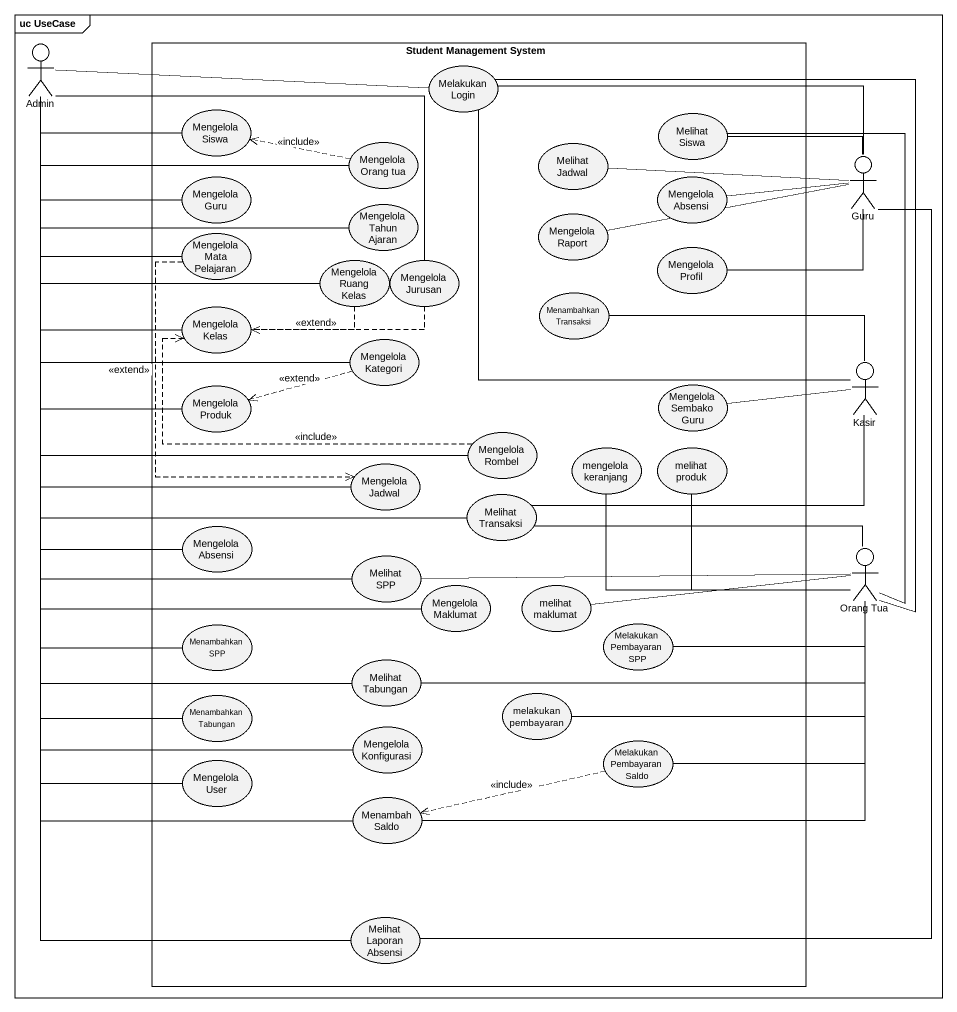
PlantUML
@startuml
mainframe uc UseCase
actor Admin
rectangle "Student Management System" as Student_Management_System {
  usecase "Melakukan Login" as Melakukan_Login
  usecase "Mengelola Siswa" as Mengelola_Siswa
  usecase "Melihat Siswa" as Melihat_Siswa
  usecase "Mengelola Guru" as Mengelola_Guru
  usecase "Mengelola Orang tua" as Mengelola_Orang_tua
  usecase "Melihat Jadwal" as Melihat_Jadwal
  usecase "Mengelola Absensi" as Mengelola_Absensi
  usecase "Mengelola Tahun Ajaran" as Mengelola_Tahun_Ajaran
  usecase "Mengelola Raport" as Mengelola_Raport
  usecase "Mengelola Mata Pelajaran" as Mengelola_Mata_Pelajaran
  usecase "Mengelola Ruang Kelas" as Mengelola_Ruang_Kelas
  usecase "Mengelola Jurusan" as Mengelola_Jurusan
  usecase "Mengelola Profil" as Mengelola_Profil
  usecase "Menambahkan Transaksi" as Menambahkan_Transaksi
  usecase "Mengelola Kelas" as Mengelola_Kelas
  usecase "Mengelola Kategori" as Mengelola_Kategori
  usecase "Mengelola Produk" as Mengelola_Produk
  usecase "Mengelola Sembako Guru" as Mengelola_Sembako_Guru
  usecase "Mengelola Jadwal" as Mengelola_Jadwal
  usecase "Mengelola Rombel" as Mengelola_Rombel
  usecase "mengelola keranjang" as mengelola_keranjang
  usecase "melihat produk" as melihat_produk
  usecase "Melihat Transaksi" as Melihat_Transaksi
  usecase "Mengelola Absensi" as Mengelola_Absensi_2
  usecase "Melihat SPP" as Melihat_SPP
  usecase "Mengelola Maklumat" as Mengelola_Maklumat
  usecase "melihat maklumat" as melihat_maklumat
  usecase "Menambahkan SPP" as Menambahkan_SPP
  usecase "Melakukan Pembayaran SPP" as Melakukan_Pembayaran_SPP
  usecase "Melihat Tabungan" as Melihat_Tabungan
  usecase "Menambahkan Tabungan" as Menambahkan_Tabungan
  usecase "melakukan pembayaran" as melakukan_pembayaran
  usecase "Mengelola User" as Mengelola_User
  usecase "Mengelola Konfigurasi" as Mengelola_Konfigurasi
  usecase "Melakukan Pembayaran Saldo" as Melakukan_Pembayaran_Saldo
  usecase "Menambah Saldo" as Menambah_Saldo
  usecase "Melihat Laporan Absensi" as Melihat_Laporan_Absensi
}
actor Guru
actor Kasir
actor "Orang Tua" as Orang_Tua
Admin -right- Melakukan_Login
Admin -right- Mengelola_Siswa
Admin -- Mengelola_Guru
Admin -right- Mengelola_Orang_tua
Admin -right- Mengelola_Tahun_Ajaran
Admin -- Mengelola_Mata_Pelajaran
Admin -- Mengelola_Ruang_Kelas
Admin -right- Mengelola_Jurusan
Admin -- Mengelola_Kelas
Admin -- Mengelola_Kategori
Admin -- Mengelola_Produk
Admin -- Mengelola_Jadwal
Admin -- Mengelola_Rombel
Admin -- Melihat_Transaksi
Admin -- Mengelola_Absensi_2
Admin -- Melihat_SPP
Admin -- Mengelola_Maklumat
Admin -- Menambahkan_SPP
Admin -- Melihat_Tabungan
Admin -- Menambahkan_Tabungan
Admin -- Mengelola_User
Admin -- Mengelola_Konfigurasi
Admin -- Menambah_Saldo
Admin -- Melihat_Laporan_Absensi
Mengelola_Orang_tua .left.> Mengelola_Siswa : <<include>>
Guru -left- Melakukan_Login
Guru -left- Melihat_Siswa
Guru -left- Melihat_Jadwal
Guru -left- Mengelola_Absensi
Guru -left- Mengelola_Raport
Guru -left- Mengelola_Profil
Guru -- Melihat_Laporan_Absensi
Mengelola_Mata_Pelajaran ..> Mengelola_Jadwal : <<extend>>
Mengelola_Ruang_Kelas .left.> Mengelola_Kelas
Mengelola_Jurusan .left.> Mengelola_Kelas : <<extend>>
Mengelola_Kategori .left.> Mengelola_Produk : <<extend>>
Kasir -up- Melakukan_Login
Kasir -left- Menambahkan_Transaksi
Kasir -left- Mengelola_Sembako_Guru
Kasir -left- Melihat_Transaksi
Mengelola_Rombel .left.> Mengelola_Kelas : <<include>>
Orang_Tua -up- Melakukan_Login
Orang_Tua -up- Melihat_Siswa
Orang_Tua -left- mengelola_keranjang
Orang_Tua -up- melihat_produk
Orang_Tua -left- Melihat_Transaksi
Orang_Tua -left- Melihat_SPP
Orang_Tua -left- melihat_maklumat
Orang_Tua -left- Melakukan_Pembayaran_SPP
Orang_Tua -left- Melihat_Tabungan
Orang_Tua -left- melakukan_pembayaran
Orang_Tua -- Melakukan_Pembayaran_Saldo
Orang_Tua -left- Menambah_Saldo
Melakukan_Pembayaran_Saldo .left.> Menambah_Saldo : <<include>>
@enduml
